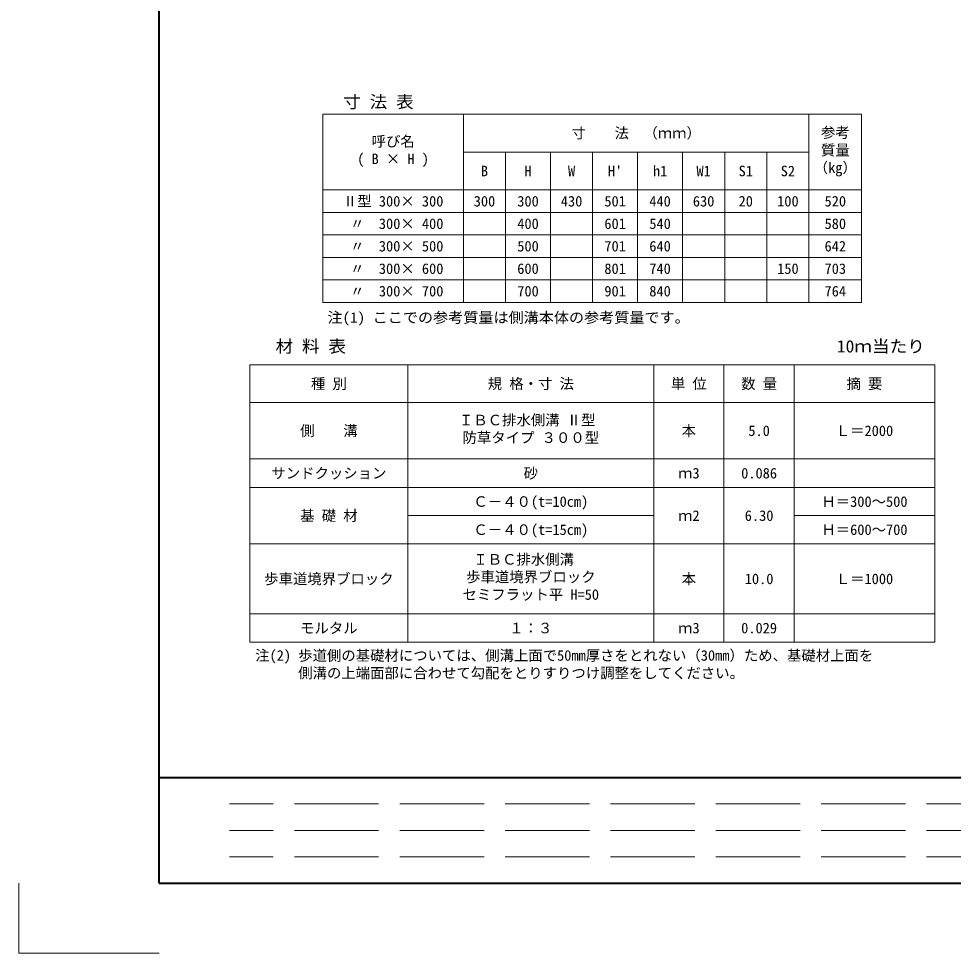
# Model space of a CAD drawing. Units: millimetres at full size; details may follow other scales. Extents: x 164402 to 209100, y 872507 to 885397.
# Drawn here: x 191147 to 193809, y 872507 to 875168 of the extents above; entities that cross this region are included whole.
import ezdxf
from ezdxf.enums import TextEntityAlignment as Align

# ---------------------------------------------------------------- set-up
doc = ezdxf.new("R2010")
doc.units = ezdxf.units.MM
doc.header["$LTSCALE"] = 40
doc.linetypes.add('DASHED', pattern=[7.5, 6, -1.5])
for name, color, linetype, lineweight in [('0_2', 7, 'Continuous', 13), ('Defpoints_3', 8, 'Continuous', 0), ('図枠', 7, 'Continuous', 5), ('寸法表', 30, 'Continuous', 13)]:
    doc.layers.add(name, color=color, linetype=linetype, lineweight=lineweight)
doc.layers.add('文字', color=7, linetype='Continuous')
doc.styles.add('ＭＳ 明朝', font='')
doc.styles.get('ＭＳ 明朝').set_extended_font_data('MS Mincho')

msp = doc.modelspace()

# ---------------------------------------------------------------- linework, layer by layer
at = {"layer": 'Defpoints_3'}
for p, q in [((192413.73, 874616.09), (192533.73, 874616.09)), ((192661.73, 874616.09), (192781.73, 874616.09)), ((193037.73, 874616.09), (193397.73, 874616.09)), ((192413.73, 874552.09), (192533.73, 874552.09)), ((192661.73, 874552.09), (192781.73, 874552.09)), ((193037.73, 874552.09), (193397.73, 874552.09)), ((192413.73, 874488.09), (192533.73, 874488.09)), ((192661.73, 874488.09), (192781.73, 874488.09)), ((193037.73, 874488.09), (193277.73, 874488.09)), ((192413.73, 874424.09), (192533.73, 874424.09)), ((192661.73, 874424.09), (192781.73, 874424.09)), ((193037.73, 874424.09), (193397.73, 874424.09))]:
    msp.add_line(p, q, dxfattribs=at)
at = {"layer": 'Defpoints_3', "color": 7, "lineweight": 13}
for p, q in [((191147.4, 872707.22), (191147.4, 872507.22)), ((191147.4, 872507.22), (191547.4, 872507.22))]:
    msp.add_line(p, q, dxfattribs=at)
at = {"layer": '図枠', "lineweight": 40}
for p, q in [((191547.4, 872707.22), (191547.4, 878247.22)), ((191547.4, 873007.22), (199347.4, 873007.22)), ((191547.4, 872707.22), (199347.4, 872707.22))]:
    msp.add_line(p, q, dxfattribs=at)
at = {"layer": '図枠', "linetype": 'DASHED', "lineweight": 9}
for p, q in [((194872.4, 872932.22), (191747.4, 872932.22)), ((194872.4, 872857.22), (191747.4, 872857.22)), ((194872.4, 872782.22), (191747.4, 872782.22))]:
    msp.add_line(p, q, dxfattribs=at)
at = {"layer": '寸法表'}
for p, q in [((192013.73, 874896.09), (193547.73, 874896.09)), ((192013.73, 874896.09), (192013.73, 874360.09)), ((192413.73, 874896.09), (192413.73, 874360.09)), ((193397.73, 874896.09), (193397.73, 874360.09)), ((193547.73, 874896.09), (193547.73, 874360.09)), ((192413.73, 874788.09), (193397.73, 874788.09)), ((192533.73, 874788.09), (192533.73, 874360.09)), ((192661.73, 874788.09), (192661.73, 874360.09)), ((192781.73, 874788.09), (192781.73, 874360.09)), ((192909.73, 874788.09), (192909.73, 874360.09)), ((193037.73, 874788.09), (193037.73, 874360.09)), ((193157.73, 874788.09), (193157.73, 874360.09)), ((193277.73, 874788.09), (193277.73, 874360.09)), ((192013.73, 874680.09), (193547.73, 874680.09)), ((192013.73, 874616.09), (192413.73, 874616.09)), ((192533.73, 874616.09), (192661.73, 874616.09)), ((192781.73, 874616.09), (193037.73, 874616.09)), ((193397.73, 874616.09), (193547.73, 874616.09)), ((192013.73, 874552.09), (192413.73, 874552.09)), ((192533.73, 874552.09), (192661.73, 874552.09)), ((192781.73, 874552.09), (193037.73, 874552.09)), ((193397.73, 874552.09), (193547.73, 874552.09)), ((192013.73, 874488.09), (192413.73, 874488.09)), ((192533.73, 874488.09), (192661.73, 874488.09)), ((192781.73, 874488.09), (193037.73, 874488.09)), ((193277.73, 874488.09), (193547.73, 874488.09)), ((192013.73, 874424.09), (192413.73, 874424.09)), ((192533.73, 874424.09), (192661.73, 874424.09)), ((192781.73, 874424.09), (193037.73, 874424.09)), ((193397.73, 874424.09), (193547.73, 874424.09)), ((192013.73, 874360.09), (193547.73, 874360.09)), ((191805.73, 874182.7), (193755.73, 874182.7)), ((191805.73, 874182.7), (191805.73, 873393.1)), ((192255.73, 874182.7), (192255.73, 873393.1)), ((192955.73, 874182.7), (192955.73, 873393.1)), ((193155.73, 874182.7), (193155.73, 873393.1)), ((193355.73, 874182.7), (193355.73, 873393.1)), ((193755.73, 874182.7), (193755.73, 873393.1)), ((191805.73, 874074.7), (193755.73, 874074.7)), ((191805.73, 873914.7), (193755.73, 873914.7)), ((191805.73, 873833.1), (193755.73, 873833.1)), ((192255.73, 873753.1), (192955.73, 873753.1)), ((193355.73, 873753.1), (193755.73, 873753.1)), ((191805.73, 873673.1), (193755.73, 873673.1)), ((191805.73, 873473.1), (193755.73, 873473.1)), ((191805.73, 873393.1), (193755.73, 873393.1))]:
    msp.add_line(p, q, dxfattribs=at)

# ---------------------------------------------------------------- texts
at = {"layer": '0_2', "style": 'ＭＳ 明朝'}
for s, p in [('注(2) 歩道側の基礎材については、側溝上面で50mm厚さをとれない（30mm）ため、基礎材上面を ', (191820.72, 873370.09)), ('      側溝の上端面部に合わせて勾配をとりすりつけ調整をしてください。', (191820.72, 873320.09))]:
    msp.add_text(s, height=30.02, dxfattribs=at).set_placement(p, align=Align.TOP_LEFT)
at = {"layer": '寸法表', "style": 'ＭＳ 明朝'}
for s, p in [('寸\u3000\u3000法\u3000（ｍｍ）', (192905.73, 874842.09)), ('B', (192473.73, 874734.09)), ('H', (192597.73, 874734.09)), ('W', (192721.73, 874734.09)), ("H'", (192845.73, 874734.09)), ('h1', (192973.73, 874734.09)), ('W1', (193097.73, 874734.09)), ('S1', (193217.73, 874734.09)), ('S2', (193337.73, 874734.09)), ('Ⅱ型 300× 300', (192213.73, 874648.09)), ('300', (192473.73, 874648.09)), ('300', (192597.73, 874648.09)), ('430', (192721.73, 874648.09)), ('501', (192845.73, 874648.09)), ('440', (192973.73, 874648.09)), ('630', (193097.73, 874648.09)), ('20', (193217.73, 874648.09)), ('100', (193337.73, 874648.09)), ('520', (193472.73, 874648.09)), (' 〃\u3000300× 400', (192213.73, 874584.09)), ('400', (192597.73, 874584.09)), ('601', (192845.73, 874584.09)), ('540', (192973.73, 874584.09)), ('580', (193472.73, 874584.09)), (' 〃\u3000300× 500', (192213.73, 874520.09)), ('500', (192597.73, 874520.09)), ('701', (192845.73, 874520.09)), ('640', (192973.73, 874520.09)), ('642', (193472.73, 874520.09)), (' 〃\u3000300× 600', (192213.73, 874456.09)), ('600', (192597.73, 874456.09)), ('801', (192845.73, 874456.09)), ('740', (192973.73, 874456.09)), ('150', (193337.73, 874456.09)), ('703', (193472.73, 874456.09)), (' 〃\u3000300× 700', (192213.73, 874392.09)), ('700', (192597.73, 874392.09)), ('901', (192845.73, 874392.09)), ('840', (192973.73, 874392.09)), ('764', (193472.73, 874392.09)), ('種 別', (192030.73, 874128.7)), ('規 格・寸 法', (192605.73, 874128.7)), ('単 位', (193055.73, 874128.7)), ('数 量', (193255.73, 874128.7)), ('摘 要', (193555.73, 874128.7)), ('側\u3000\u3000溝', (192030.73, 873994.7)), ('本', (193055.73, 873994.7)), ('5.0', (193255.73, 873994.7)), ('Ｌ＝2000', (193555.73, 873994.7)), ('サンドクッション', (192030.73, 873873.9)), ('砂', (192605.73, 873873.9)), ('ｍ3', (193055.73, 873873.9)), ('0.086', (193255.73, 873873.9)), ('Ｃ－４０(t=10cm)', (192605.73, 873793.1)), ('Ｈ＝300～500', (193555.73, 873793.1)), ('基 礎 材', (192030.73, 873753.1)), ('ｍ2', (193055.73, 873753.1)), ('6.30', (193255.73, 873753.1)), ('Ｃ－４０(t=15cm)', (192605.73, 873713.1)), ('Ｈ＝600～700', (193555.73, 873713.1)), ('歩車道境界ブロック', (192030.73, 873573.1)), ('本', (193055.73, 873573.1)), ('10.0', (193255.73, 873573.1)), ('Ｌ＝1000', (193555.73, 873573.1)), ('モルタル', (192030.73, 873433.1)), ('１：３', (192605.73, 873433.1)), ('ｍ3', (193055.73, 873433.1)), ('0.029', (193255.73, 873433.1))]:
    msp.add_text(s, height=30.02, dxfattribs=at).set_placement(p, align=Align.MIDDLE_CENTER)
for s, p in [('参考', (193431.78, 874858.57)), ('呼び名', (192152.31, 874833.57)), ('質量', (193431.78, 874808.57)), ('( B × H )', (192111.36, 874783.57)), ('（kg）', (193411.31, 874758.57)), ('ＩＢＣ排水側溝 Ⅱ型 ', (192400.98, 874040.17)), ('防草タイプ ３００型', (192411.22, 873990.17)), ('ＩＢＣ排水側溝\u3000', (192441.93, 873643.57)), ('歩車道境界ブロック', (192421.46, 873593.57)), ('セミフラット平 H=50', (192411.22, 873543.57))]:
    msp.add_text(s, height=30.02, dxfattribs=at).set_placement(p, align=Align.TOP_LEFT)
at = {"layer": '文字', "style": 'ＭＳ 明朝', "width": 1.05}
msp.add_text('寸 法 表', height=35.03, dxfattribs=at).set_placement((192171.73, 874931.09), align=Align.MIDDLE_CENTER)
for s, height, p in [('注(1) ここでの参考質量は側溝本体の参考質量です。', 30.02, (192026.59, 874293.01)), ('10ｍ当たり', 35.03, (193476.96, 874207.06))]:
    msp.add_text(s, height=height, dxfattribs=at).set_placement(p, align=Align.BOTTOM_LEFT)
msp.add_text('材 料 表', height=35.03, dxfattribs=at).set_placement((191979.13, 874207.06), align=Align.BOTTOM_CENTER)

doc.saveas('drawing.dxf')
